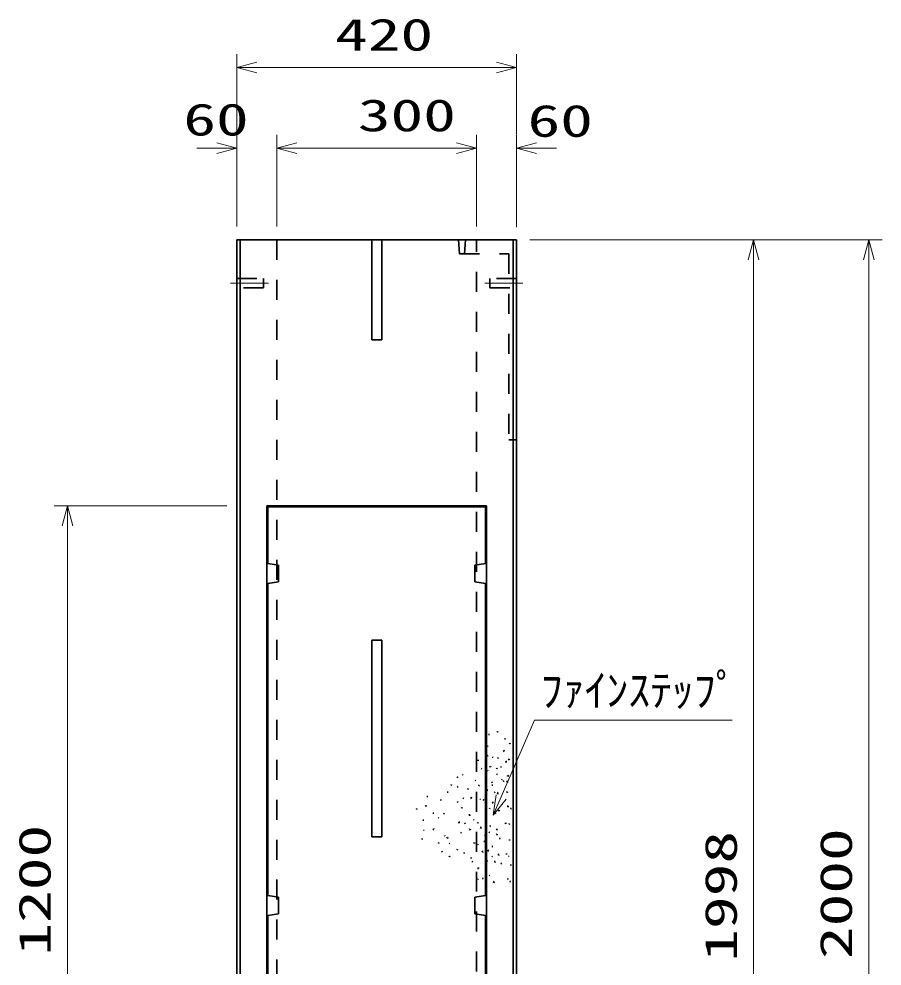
# Model space of a CAD drawing. Units: millimetres on the paper. Extents: x 20 to 1011, y 20 to 614.
# Drawn here: x 280.2 to 345, y 375.8 to 446.9 of the extents above; entities that cross this region are included whole.
import ezdxf
from ezdxf.enums import TextEntityAlignment as Align

# ---------------------------------------------------------------- set-up
doc = ezdxf.new("R2010")
doc.units = ezdxf.units.MM
doc.linetypes.add('CHAIN', pattern=[18.5, 12, -1.5, 3.5, -1.5])
doc.linetypes.add('USER1', pattern=[3, 1.5, -1.5])
for name, color, linetype, lineweight in [('D-BMK（構造物基準線）', 2, 'CHAIN', 18), ('D-STR-DIM（寸法）', 7, 'Continuous', 13), ('D-STR-HTXT（旗上げ）', 7, 'Continuous', 13), ('D-STR（構造物）', 1, 'Continuous', 35)]:
    doc.layers.add(name, color=color, linetype=linetype, lineweight=lineweight)
doc.styles.add('ＭＳ ゴシック', font='')
doc.styles.get('ＭＳ ゴシック').set_extended_font_data('MS Gothic')

# ---------------------------------------------------------------- blocks, each defined once
blk = doc.blocks.new('_Open30@@SfigorgFlag@@4')
at = {"color": 7, "linetype": 'Continuous', "lineweight": 13}
for p, q in [((-1, 0.2679), (0, 0)), ((0, 0), (-1, -0.2679)), ((0, 0), (-1, 0))]:
    blk.add_line(p, q, dxfattribs=at)

msp = doc.modelspace()

# ---------------------------------------------------------------- linework, layer by layer
at = {"layer": 'D-BMK（構造物基準線）'}
for p, q in [((296.079, 427.044), (298.928, 427.044)), ((296.079, 427.044), (298.928, 427.044)), ((315.154, 427.044), (318.003, 427.044)), ((315.154, 427.044), (318.003, 427.044))]:
    msp.add_line(p, q, dxfattribs=at)
at = {"layer": 'D-STR-DIM（寸法）'}
for p, q in [((296.541, 438.19), (296.541, 444.241)), ((296.541, 438.19), (296.541, 444.241)), ((317.541, 438.221), (317.541, 444.241)), ((317.541, 438.221), (317.541, 444.241)), ((298.041, 443.241), (316.041, 443.241)), ((298.041, 443.241), (316.041, 443.241)), ((296.541, 431.294), (296.541, 438.19)), ((296.541, 431.294), (296.541, 438.19)), ((299.541, 431.294), (299.541, 438.19)), ((299.541, 431.346), (299.541, 438.19)), ((299.541, 431.346), (299.541, 438.19)), ((314.541, 431.294), (314.541, 438.19)), ((314.541, 431.294), (314.541, 438.19)), ((314.541, 431.294), (314.541, 438.19)), ((317.541, 431.264), (317.541, 438.19)), ((317.541, 431.264), (317.541, 438.19)), ((295.041, 437.19), (293.541, 437.19)), ((295.041, 437.19), (293.541, 437.19)), ((301.041, 437.19), (313.041, 437.19)), ((301.041, 437.19), (302.541, 437.19)), ((301.041, 437.19), (302.541, 437.19)), ((313.041, 437.19), (311.541, 437.19)), ((313.041, 437.19), (311.541, 437.19)), ((319.041, 437.19), (320.541, 437.19)), ((319.041, 437.19), (320.541, 437.19)), ((318.541, 430.294), (336.33, 430.294)), ((318.541, 430.294), (336.33, 430.294)), ((334.893, 430.294), (344.97, 430.294)), ((334.893, 430.294), (344.97, 430.294)), ((335.33, 331.894), (335.33, 428.794)), ((335.33, 331.894), (335.33, 428.794)), ((343.97, 331.794), (343.97, 428.794)), ((343.97, 331.794), (343.97, 428.794)), ((295.791, 410.344), (282.827, 410.344)), ((295.791, 410.344), (282.827, 410.344)), ((283.827, 351.844), (283.827, 408.844)), ((283.827, 351.844), (283.827, 408.844))]:
    msp.add_line(p, q, dxfattribs=at)
at = {"layer": 'D-STR-HTXT（旗上げ）'}
for p, q in [((318.884, 394.253), (316.384, 388.502)), ((318.884, 394.253), (316.384, 388.502)), ((333.714, 394.253), (318.884, 394.253)), ((333.714, 394.253), (318.884, 394.253))]:
    msp.add_line(p, q, dxfattribs=at)
at = {"layer": 'D-STR（構造物）'}
for p, q in [((317.541, 430.294), (296.541, 430.294)), ((296.541, 430.294), (296.541, 330.394)), ((317.541, 430.294), (296.541, 430.294)), ((296.541, 430.294), (296.541, 330.394)), ((296.791, 330.394), (296.791, 430.294)), ((296.791, 330.394), (296.791, 430.294)), ((306.666, 430.294), (306.666, 422.794)), ((306.666, 430.294), (306.666, 422.794)), ((307.416, 422.794), (307.416, 430.294)), ((307.416, 422.794), (307.416, 430.294)), ((317.291, 430.294), (317.291, 330.394)), ((317.291, 430.294), (317.291, 330.394)), ((317.541, 330.394), (317.541, 430.294)), ((317.541, 330.394), (317.541, 430.294)), ((306.666, 422.794), (307.416, 422.794)), ((306.666, 422.794), (307.416, 422.794)), ((315.291, 410.344), (298.791, 410.344)), ((298.791, 410.344), (298.791, 350.344)), ((315.291, 410.344), (298.791, 410.344)), ((298.791, 410.344), (298.791, 350.344)), ((298.866, 406.019), (298.866, 410.269)), ((298.866, 410.269), (315.216, 410.269)), ((298.866, 406.019), (298.866, 410.269)), ((298.866, 410.269), (315.216, 410.269)), ((315.216, 410.269), (315.216, 406.019)), ((315.216, 410.269), (315.216, 406.019)), ((315.291, 410.344), (315.291, 350.344)), ((315.291, 410.344), (315.291, 350.344)), ((299.666, 405.894), (298.866, 406.019)), ((299.666, 405.894), (298.866, 406.019)), ((299.666, 404.644), (299.666, 405.894)), ((299.666, 404.644), (299.666, 405.894)), ((315.216, 406.019), (314.416, 405.894)), ((315.216, 406.019), (314.416, 405.894)), ((314.416, 405.894), (314.416, 404.644)), ((314.416, 405.894), (314.416, 404.644)), ((298.866, 404.519), (299.666, 404.644)), ((298.866, 404.519), (299.666, 404.644)), ((298.866, 381.094), (298.866, 404.519)), ((298.866, 381.094), (298.866, 404.519)), ((314.416, 404.644), (315.216, 404.519)), ((314.416, 404.644), (315.216, 404.519)), ((315.216, 404.519), (315.216, 381.094)), ((315.216, 404.519), (315.216, 381.094)), ((306.666, 400.269), (306.666, 385.519)), ((307.416, 400.269), (306.666, 400.269)), ((306.666, 400.269), (306.666, 385.519)), ((307.416, 400.269), (306.666, 400.269)), ((307.416, 400.269), (307.416, 385.519)), ((307.416, 400.269), (307.416, 385.519)), ((315.423, 393.196), (315.496, 393.177)), ((315.423, 393.196), (315.496, 393.177)), ((316.049, 393.372), (316.106, 393.42)), ((316.049, 393.372), (316.106, 393.42)), ((316.106, 393.42), (316.154, 393.362)), ((316.106, 393.42), (316.154, 393.362)), ((315.309, 392.342), (315.362, 392.289)), ((315.309, 392.342), (315.362, 392.289)), ((315.362, 392.289), (315.415, 392.342)), ((315.362, 392.289), (315.415, 392.342)), ((316.624, 392.865), (316.699, 392.865)), ((316.624, 392.865), (316.699, 392.865)), ((316.972, 392.481), (317.025, 392.534)), ((316.972, 392.481), (317.025, 392.534)), ((317.025, 392.534), (317.078, 392.481)), ((317.025, 392.534), (317.078, 392.481)), ((315.402, 391.619), (315.337, 391.582)), ((315.402, 391.619), (315.337, 391.582)), ((316.608, 391.933), (316.535, 391.914)), ((316.608, 391.933), (316.535, 391.914)), ((316.588, 392.006), (316.608, 391.933)), ((316.588, 392.006), (316.608, 391.933)), ((314.655, 391.206), (314.648, 391.28)), ((314.655, 391.206), (314.648, 391.28)), ((315.789, 391.469), (315.715, 391.482)), ((315.789, 391.469), (315.715, 391.482)), ((316.128, 391.398), (316.154, 391.469)), ((316.128, 391.398), (316.154, 391.469)), ((316.725, 391.096), (316.738, 391.17)), ((316.725, 391.096), (316.738, 391.17)), ((316.738, 391.17), (316.812, 391.157)), ((316.738, 391.17), (316.812, 391.157)), ((316.92, 391.296), (316.981, 391.339)), ((316.92, 391.296), (316.981, 391.339)), ((316.981, 391.339), (317.024, 391.277)), ((316.981, 391.339), (317.024, 391.277)), ((313.526, 390.128), (313.488, 390.193)), ((313.526, 390.128), (313.488, 390.193)), ((314.943, 390.608), (314.873, 390.633)), ((314.943, 390.608), (314.873, 390.633)), ((315.356, 390.492), (315.388, 390.424)), ((315.356, 390.492), (315.388, 390.424)), ((315.573, 390.796), (315.511, 390.753)), ((315.573, 390.796), (315.511, 390.753)), ((315.573, 390.796), (315.616, 390.735)), ((315.573, 390.796), (315.616, 390.735)), ((316.006, 390.62), (316.068, 390.663)), ((316.006, 390.62), (316.068, 390.663)), ((316.115, 390.192), (316.04, 390.199)), ((316.115, 390.192), (316.04, 390.199)), ((316.068, 390.663), (316.111, 390.601)), ((316.068, 390.663), (316.111, 390.601)), ((316.337, 390.723), (316.405, 390.754)), ((316.337, 390.723), (316.405, 390.754)), ((313.11, 389.951), (313.057, 390.004)), ((313.11, 389.951), (313.057, 390.004)), ((313.11, 389.951), (313.163, 390.004)), ((313.11, 389.951), (313.163, 390.004)), ((314.491, 389.748), (314.433, 389.7)), ((314.491, 389.748), (314.433, 389.7)), ((315.702, 389.553), (315.689, 389.627)), ((315.702, 389.553), (315.689, 389.627)), ((316.459, 389.776), (316.41, 389.834)), ((316.459, 389.776), (316.41, 389.834)), ((316.57, 389.718), (316.508, 389.675)), ((316.57, 389.718), (316.508, 389.675)), ((316.613, 389.657), (316.57, 389.718)), ((316.613, 389.657), (316.57, 389.718)), ((316.861, 389.666), (316.787, 389.679)), ((316.861, 389.666), (316.787, 389.679)), ((316.848, 389.592), (316.861, 389.666)), ((316.848, 389.592), (316.861, 389.666)), ((316.852, 390.044), (316.89, 390.109)), ((316.852, 390.044), (316.89, 390.109)), ((316.89, 390.109), (316.955, 390.072)), ((316.89, 390.109), (316.955, 390.072)), ((312.328, 388.861), (312.403, 388.868)), ((312.328, 388.861), (312.403, 388.868)), ((312.637, 389.368), (312.657, 389.441)), ((312.637, 389.368), (312.657, 389.441)), ((313.085, 389.244), (313.15, 389.281)), ((313.085, 389.244), (313.15, 389.281)), ((313.901, 389.131), (313.876, 389.06)), ((313.901, 389.131), (313.876, 389.06)), ((314.676, 389.413), (314.737, 389.37)), ((314.676, 389.413), (314.737, 389.37)), ((314.737, 389.37), (314.694, 389.308)), ((314.737, 389.37), (314.694, 389.308)), ((315.319, 389.012), (315.393, 389.005)), ((315.319, 389.012), (315.393, 389.005)), ((315.683, 389.383), (315.758, 389.383)), ((315.683, 389.383), (315.758, 389.383)), ((315.927, 388.861), (315.855, 388.842)), ((315.927, 388.861), (315.855, 388.842)), ((316.089, 388.824), (316.151, 388.781)), ((316.089, 388.824), (316.151, 388.781)), ((316.151, 388.781), (316.108, 388.72)), ((316.151, 388.781), (316.108, 388.72)), ((316.771, 388.869), (316.844, 388.882)), ((316.771, 388.869), (316.844, 388.882)), ((316.844, 388.882), (316.857, 388.808)), ((316.844, 388.882), (316.857, 388.808)), ((310.884, 388.537), (310.81, 388.543)), ((310.884, 388.537), (310.81, 388.543)), ((311.849, 388.246), (311.856, 388.321)), ((311.849, 388.246), (311.856, 388.321)), ((313.104, 388.154), (313.135, 388.086)), ((313.104, 388.154), (313.135, 388.086)), ((313.593, 388.394), (313.518, 388.401)), ((313.593, 388.394), (313.518, 388.401)), ((314.152, 388.416), (314.084, 388.385)), ((314.152, 388.416), (314.084, 388.385)), ((314.152, 388.416), (314.121, 388.484)), ((314.152, 388.416), (314.121, 388.484)), ((314.84, 388.311), (314.792, 388.368)), ((314.84, 388.311), (314.792, 388.368)), ((315.092, 388.272), (315.027, 388.234)), ((315.092, 388.272), (315.027, 388.234)), ((315.055, 388.337), (315.092, 388.272)), ((315.055, 388.337), (315.092, 388.272)), ((315.696, 388.045), (315.769, 388.065)), ((315.696, 388.045), (315.769, 388.065)), ((315.769, 388.065), (315.749, 388.137)), ((315.769, 388.065), (315.749, 388.137)), ((310.044, 387.624), (310.025, 387.552)), ((310.044, 387.624), (310.025, 387.552)), ((310.727, 387.848), (310.67, 387.799)), ((310.727, 387.848), (310.67, 387.799)), ((310.776, 387.79), (310.727, 387.848)), ((310.776, 387.79), (310.727, 387.848)), ((313.378, 387.657), (313.436, 387.705)), ((313.378, 387.657), (313.436, 387.705)), ((313.436, 387.705), (313.484, 387.648)), ((313.436, 387.705), (313.484, 387.648)), ((315.533, 387.665), (315.495, 387.6)), ((315.533, 387.665), (315.495, 387.6)), ((316.21, 387.498), (316.149, 387.455)), ((316.21, 387.498), (316.149, 387.455)), ((316.21, 387.498), (316.253, 387.437)), ((316.21, 387.498), (316.253, 387.437)), ((316.9, 387.814), (316.826, 387.801)), ((316.9, 387.814), (316.826, 387.801)), ((316.913, 387.74), (316.9, 387.814)), ((316.913, 387.74), (316.9, 387.814)), ((317.142, 387.643), (317.081, 387.686)), ((317.142, 387.643), (317.081, 387.686)), ((317.099, 387.582), (317.142, 387.643)), ((317.099, 387.582), (317.142, 387.643)), ((310.497, 386.748), (310.572, 386.748)), ((310.497, 386.748), (310.572, 386.748)), ((311.32, 387.293), (311.245, 387.293)), ((311.32, 387.293), (311.245, 387.293)), ((311.699, 386.909), (311.646, 386.962)), ((311.699, 386.909), (311.646, 386.962)), ((312.068, 387.21), (312.099, 387.278)), ((312.068, 387.21), (312.099, 387.278)), ((313.205, 386.605), (313.205, 386.53)), ((313.28, 386.605), (313.205, 386.605)), ((313.205, 386.605), (313.205, 386.53)), ((313.28, 386.605), (313.205, 386.605)), ((313.954, 387.151), (314.029, 387.151)), ((313.954, 387.151), (314.029, 387.151)), ((314.029, 387.151), (314.029, 387.076)), ((314.029, 387.151), (314.029, 387.076)), ((314.354, 386.819), (314.301, 386.766)), ((314.354, 386.819), (314.301, 386.766)), ((315.956, 387.308), (315.943, 387.235)), ((315.956, 387.308), (315.943, 387.235)), ((310.601, 386.03), (310.543, 385.982)), ((310.601, 386.03), (310.543, 385.982)), ((311.265, 386.042), (311.33, 386.08)), ((311.265, 386.042), (311.33, 386.08)), ((311.33, 386.08), (311.293, 386.144)), ((311.33, 386.08), (311.293, 386.144)), ((313.673, 386.478), (313.654, 386.551)), ((313.673, 386.478), (313.654, 386.551)), ((314.056, 386.086), (313.988, 386.054)), ((314.056, 386.086), (313.988, 386.054)), ((314.088, 386.018), (314.056, 386.086)), ((314.088, 386.018), (314.056, 386.086)), ((314.633, 386.584), (314.576, 386.535)), ((314.633, 386.584), (314.576, 386.535)), ((314.633, 386.584), (314.682, 386.526)), ((314.633, 386.584), (314.682, 386.526)), ((314.819, 386.248), (314.88, 386.205)), ((314.819, 386.248), (314.88, 386.205)), ((314.88, 386.205), (314.837, 386.143)), ((314.88, 386.205), (314.837, 386.143)), ((315.523, 386.255), (315.581, 386.303)), ((315.523, 386.255), (315.581, 386.303)), ((315.581, 386.303), (315.532, 386.361)), ((315.581, 386.303), (315.532, 386.361)), ((316.09, 386.07), (316.017, 386.09)), ((316.09, 386.07), (316.017, 386.09)), ((316.07, 385.998), (316.09, 386.07)), ((316.07, 385.998), (316.09, 386.07)), ((316.651, 386.511), (316.712, 386.554)), ((316.651, 386.511), (316.712, 386.554)), ((316.712, 386.554), (316.755, 386.492)), ((316.712, 386.554), (316.755, 386.492)), ((317.004, 386.501), (316.991, 386.428)), ((317.004, 386.501), (316.991, 386.428)), ((306.666, 385.519), (307.416, 385.519)), ((306.666, 385.519), (307.416, 385.519)), ((310.461, 385.392), (310.442, 385.32)), ((310.461, 385.392), (310.442, 385.32)), ((312.16, 385.547), (312.141, 385.619)), ((312.16, 385.547), (312.141, 385.619)), ((312.344, 385.459), (312.279, 385.422)), ((312.344, 385.459), (312.279, 385.422)), ((312.344, 385.459), (312.382, 385.394)), ((312.344, 385.459), (312.382, 385.394)), ((313.342, 385.835), (313.412, 385.809)), ((313.342, 385.835), (313.412, 385.809)), ((315.214, 385.618), (315.139, 385.618)), ((315.214, 385.618), (315.139, 385.618)), ((315.14, 385.242), (315.159, 385.169)), ((315.14, 385.242), (315.159, 385.169)), ((315.536, 385.841), (315.461, 385.847)), ((315.536, 385.841), (315.461, 385.847)), ((316.07, 385.697), (315.997, 385.677)), ((316.07, 385.697), (315.997, 385.677)), ((316.089, 385.624), (316.07, 385.697)), ((316.089, 385.624), (316.07, 385.697)), ((316.256, 385.339), (316.313, 385.387)), ((316.256, 385.339), (316.313, 385.387)), ((316.313, 385.387), (316.265, 385.445)), ((316.313, 385.387), (316.265, 385.445)), ((317.009, 385.305), (317.003, 385.23)), ((317.009, 385.305), (317.003, 385.23)), ((311.706, 385.082), (311.681, 385.012)), ((311.706, 385.082), (311.681, 385.012)), ((312.468, 384.99), (312.521, 385.043)), ((312.468, 384.99), (312.521, 385.043)), ((313.085, 384.498), (313.104, 384.571)), ((313.085, 384.498), (313.104, 384.571)), ((314.386, 385.069), (314.318, 385.037)), ((314.386, 385.069), (314.318, 385.037)), ((314.418, 385.001), (314.386, 385.069)), ((314.418, 385.001), (314.386, 385.069)), ((314.664, 384.966), (314.639, 384.896)), ((314.664, 384.966), (314.639, 384.896)), ((315.159, 385.169), (315.086, 385.15)), ((315.159, 385.169), (315.086, 385.15)), ((315.427, 384.469), (315.374, 384.522)), ((315.427, 384.469), (315.374, 384.522)), ((315.684, 384.794), (315.759, 384.794)), ((315.684, 384.794), (315.759, 384.794)), ((311.925, 384.436), (311.957, 384.368)), ((311.925, 384.436), (311.957, 384.368)), ((312.448, 384.012), (312.506, 384.06)), ((312.448, 384.012), (312.506, 384.06)), ((312.506, 384.06), (312.554, 384.002)), ((312.506, 384.06), (312.554, 384.002)), ((313.605, 384.336), (313.611, 384.261)), ((313.605, 384.336), (313.611, 384.261)), ((314.13, 383.964), (314.13, 383.889)), ((314.13, 383.964), (314.13, 383.889)), ((315.006, 384.417), (314.934, 384.436)), ((315.006, 384.417), (314.934, 384.436)), ((314.987, 384.344), (315.006, 384.417)), ((314.987, 384.344), (315.006, 384.417)), ((315.23, 383.734), (315.182, 383.791)), ((315.23, 383.734), (315.182, 383.791)), ((315.374, 384.416), (315.427, 384.469)), ((315.374, 384.416), (315.427, 384.469)), ((315.744, 384.015), (315.676, 384.047)), ((315.744, 384.015), (315.676, 384.047)), ((316.196, 384.186), (316.124, 384.206)), ((316.196, 384.186), (316.124, 384.206)), ((316.196, 384.186), (316.177, 384.114)), ((316.196, 384.186), (316.177, 384.114)), ((316.78, 384.184), (316.787, 384.259)), ((316.78, 384.184), (316.787, 384.259)), ((316.976, 384.031), (316.928, 384.089)), ((316.976, 384.031), (316.928, 384.089)), ((314.246, 383.671), (314.193, 383.618)), ((314.246, 383.671), (314.193, 383.618)), ((314.676, 383.141), (314.601, 383.141)), ((314.676, 383.141), (314.601, 383.141)), ((314.676, 383.216), (314.676, 383.141)), ((314.676, 383.216), (314.676, 383.141)), ((315.23, 383.734), (315.172, 383.685)), ((315.23, 383.734), (315.172, 383.685)), ((315.32, 383.659), (315.32, 383.734)), ((315.32, 383.659), (315.32, 383.734)), ((315.851, 383.658), (315.926, 383.651)), ((315.851, 383.658), (315.926, 383.651)), ((315.926, 383.651), (315.919, 383.576)), ((315.926, 383.651), (315.919, 383.576)), ((316.419, 383.503), (316.362, 383.455)), ((316.419, 383.503), (316.362, 383.455)), ((316.371, 383.561), (316.419, 383.503)), ((316.371, 383.561), (316.419, 383.503)), ((317.109, 383.346), (317.115, 383.421)), ((317.109, 383.346), (317.115, 383.421)), ((314.66, 382.362), (314.628, 382.294)), ((314.66, 382.362), (314.628, 382.294)), ((315.025, 382.378), (314.972, 382.431)), ((315.025, 382.378), (314.972, 382.431)), ((314.972, 382.325), (315.025, 382.378)), ((314.972, 382.325), (315.025, 382.378)), ((315.48, 382.638), (315.533, 382.584)), ((315.48, 382.638), (315.533, 382.584)), ((316.886, 382.3), (316.893, 382.375)), ((316.886, 382.3), (316.893, 382.375)), ((315.782, 382.163), (315.85, 382.131)), ((315.782, 382.163), (315.85, 382.131)), ((315.85, 382.131), (315.818, 382.063)), ((315.85, 382.131), (315.818, 382.063)), ((317.025, 382.099), (317.083, 382.147)), ((317.025, 382.099), (317.083, 382.147)), ((317.083, 382.147), (317.034, 382.205)), ((317.083, 382.147), (317.034, 382.205)), ((299.666, 380.969), (298.866, 381.094)), ((299.666, 380.969), (298.866, 381.094)), ((299.666, 379.719), (299.666, 380.969)), ((299.666, 379.719), (299.666, 380.969)), ((315.216, 381.094), (314.416, 380.969)), ((315.216, 381.094), (314.416, 380.969)), ((314.416, 380.969), (314.416, 379.719)), ((314.416, 380.969), (314.416, 379.719)), ((298.866, 379.594), (299.666, 379.719)), ((298.866, 379.594), (299.666, 379.719)), ((298.866, 356.169), (298.866, 379.594)), ((298.866, 356.169), (298.866, 379.594)), ((314.416, 379.719), (315.216, 379.594)), ((314.416, 379.719), (315.216, 379.594)), ((315.216, 379.594), (315.216, 356.169)), ((315.216, 379.594), (315.216, 356.169))]:
    msp.add_line(p, q, dxfattribs=at)
at = {"layer": 'D-STR（構造物）', "linetype": 'USER1'}
for p, q in [((299.541, 430.294), (299.541, 330.394)), ((299.541, 430.294), (299.541, 330.394)), ((313.182, 430.294), (313.263, 429.244)), ((313.182, 430.294), (313.263, 429.244)), ((313.703, 430.294), (313.629, 429.244)), ((313.703, 430.294), (313.629, 429.244)), ((314.541, 330.394), (314.541, 430.294)), ((314.541, 330.394), (314.541, 430.294)), ((313.263, 429.244), (316.959, 429.244)), ((313.263, 429.244), (316.959, 429.244)), ((316.959, 429.244), (316.959, 415.294)), ((316.959, 429.244), (316.959, 415.294)), ((296.541, 427.394), (298.541, 427.394)), ((296.541, 427.394), (298.541, 427.394)), ((298.541, 427.394), (298.541, 426.694)), ((298.541, 427.394), (298.541, 426.694)), ((317.541, 427.394), (315.541, 427.394)), ((315.541, 427.394), (315.541, 426.694)), ((317.541, 427.394), (315.541, 427.394)), ((315.541, 427.394), (315.541, 426.694)), ((298.541, 426.694), (296.541, 426.694)), ((298.541, 426.694), (296.541, 426.694)), ((315.541, 426.694), (317.541, 426.694)), ((315.541, 426.694), (317.541, 426.694)), ((316.959, 415.294), (317.534, 415.294)), ((316.959, 415.294), (317.534, 415.294))]:
    msp.add_line(p, q, dxfattribs=at)

# ---------------------------------------------------------------- block references
at = {"layer": 'D-STR-DIM（寸法）', "xscale": 1.5, "yscale": 1.5}
for p, rotation in [((296.541, 443.241), 180), ((296.541, 443.241), 180), ((299.541, 437.19), 180), ((299.541, 437.19), 180), ((299.541, 437.19), 180), ((317.541, 437.19), 180), ((317.541, 437.19), 180), ((335.33, 430.294), 90), ((335.33, 430.294), 90), ((343.97, 430.294), 90), ((343.97, 430.294), 90), ((283.827, 410.344), 90), ((283.827, 410.344), 90)]:
    msp.add_blockref('_Open30@@SfigorgFlag@@4', p, dxfattribs=dict(at, rotation=rotation))
for p in [(317.541, 443.241), (317.541, 443.241), (296.541, 437.19), (296.541, 437.19), (314.541, 437.19), (314.541, 437.19), (314.541, 437.19)]:
    msp.add_blockref('_Open30@@SfigorgFlag@@4', p, dxfattribs=at)
at = {"layer": 'D-STR-HTXT（旗上げ）', "xscale": 1.5, "yscale": 1.5, "rotation": 246.50838}
msp.add_blockref('_Open30@@SfigorgFlag@@4', (315.787, 387.126), dxfattribs=at)
msp.add_blockref('_Open30@@SfigorgFlag@@4', (315.787, 387.126), dxfattribs=at)

# ---------------------------------------------------------------- texts
at = {"layer": 'D-STR-DIM（寸法）', "style": 'ＭＳ ゴシック', "width": 1.5}
for s, p in [('420', (303.916, 443.778)), ('420', (303.916, 443.778)), ('300', (305.624, 437.728)), ('60', (292.527, 437.409)), ('60', (292.527, 437.409)), ('60', (318.361, 437.314)), ('60', (318.361, 437.314))]:
    msp.add_text(s, height=2.405, dxfattribs=at).set_placement(p, align=Align.BOTTOM_LEFT)
for s, p in [('1200', (283.29, 376.594)), ('1200', (283.29, 376.594)), ('1998', (334.792, 376.135)), ('1998', (334.792, 376.135)), ('2000', (343.432, 376.335)), ('2000', (343.432, 376.335))]:
    msp.add_text(s, height=2.405, rotation=90, dxfattribs=at).set_placement(p, align=Align.BOTTOM_LEFT)
at = {"layer": 'D-STR-HTXT（旗上げ）', "style": 'ＭＳ ゴシック'}
msp.add_text('ﾌｧｲﾝｽﾃｯﾌﾟ', height=2.405, dxfattribs=at).set_placement((319.363, 394.578), align=Align.BOTTOM_LEFT)
msp.add_text('ﾌｧｲﾝｽﾃｯﾌﾟ', height=2.405, dxfattribs=at).set_placement((319.363, 394.578), align=Align.BOTTOM_LEFT)

doc.saveas('drawing.dxf')
